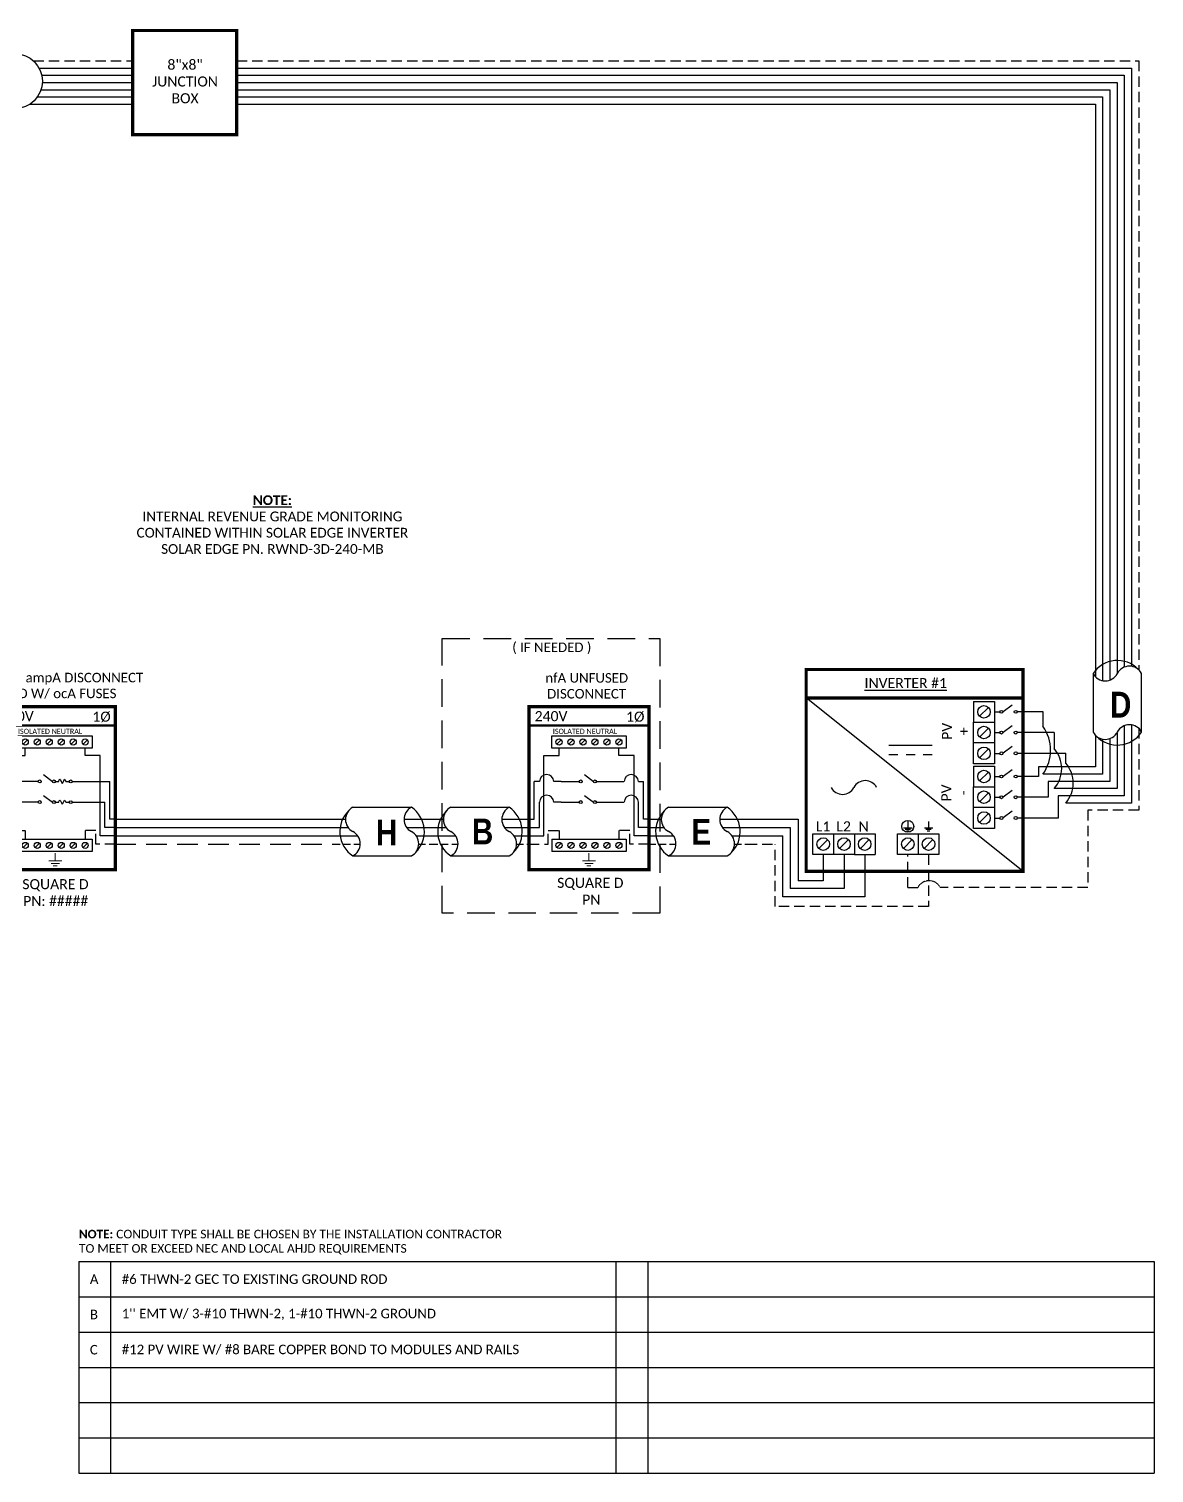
# Model space of a CAD drawing. Header units: feet. Extents: x 7019 to 7633, y 21610 to 22154.
# Drawn here: x 7224 to 7633, y 21611 to 22135 of the extents above; entities that cross this region are included whole.
import ezdxf

# ---------------------------------------------------------------- set-up
doc = ezdxf.new("R2010")
doc.units = ezdxf.units.FT
doc.header["$MEASUREMENT"] = 0
doc.linetypes.add('DASHED', pattern=[0.75, 0.5, -0.25])
doc.linetypes.add('HIDDEN', pattern=[0.375, 0.25, -0.125])
doc.layers.add('TEXT', color=7, linetype='Continuous')
doc.layers.add('Z - TITLEBLOCK TXT', color=7, linetype='Continuous')
doc.styles.add('ONE LINE TXT', font='techb___.ttf')
doc.styles.get("Standard").update_dxf_attribs({"font": 'calibri.ttf'})

# ---------------------------------------------------------------- blocks, each defined once
blk = doc.blocks.new('*U17')
at = {"color": 7, "linetype": 'Continuous'}
for p, q in [((-7.14, 13.31), (-28.39, 13.31)), ((-28.39, -4.31), (-7.14, -4.31))]:
    blk.add_line(p, q, dxfattribs=at)
at = {"color": 7}
for p, q in [((-35.53, 9), (-31.05, 9)), ((-9.81, 9), (0, 9))]:
    blk.add_line(p, q, dxfattribs=at)
at = {"color": 10}
for p, q in [((-35.53, 6), (-30.11, 6)), ((-8.87, 6), (0, 6))]:
    blk.add_line(p, q, dxfattribs=at)
at = {"color": 253}
for p, q in [((-35.53, 3), (-26.66, 3)), ((-5.41, 3), (0, 3))]:
    blk.add_line(p, q, dxfattribs=at)
at = {"color": 92, "linetype": 'HIDDEN', "ltscale": 10}
for p, q in [((-4.48, 0), (0, 0)), ((-35.53, 0), (-25.72, 0))]:
    blk.add_line(p, q, dxfattribs=at)
at = {"color": 7, "linetype": 'Continuous'}
for centre, start, end in [((-22.54, 4.5), 133.9732, 236.4265), ((-12.99, 4.5), 313.9732, 56.4265)]:
    blk.add_arc(centre, 10.58, start, end, dxfattribs=at)
at = {"linetype": 'Continuous'}
for centre, start, end in [((-26.08, 8.91), 117.6639, 242.3361), ((-4.83, 8.91), 117.6639, 242.3361), ((-30.7, 0.09), 297.6639, 62.3361), ((-9.45, 0.09), 297.6639, 62.3361)]:
    blk.add_arc(centre, 4.98, start, end, dxfattribs=at)
blk = doc.blocks.new('*U21')
at = {"color": 7, "linetype": 'Continuous'}
for p, q in [((-7.14, 13.31), (-28.39, 13.31)), ((-28.39, -4.31), (-7.14, -4.31))]:
    blk.add_line(p, q, dxfattribs=at)
at = {"color": 7}
for p, q in [((-35.53, 9), (-31.05, 9)), ((-9.81, 9), (0, 9))]:
    blk.add_line(p, q, dxfattribs=at)
at = {"color": 10}
for p, q in [((-35.53, 6), (-30.11, 6)), ((-8.87, 6), (0, 6))]:
    blk.add_line(p, q, dxfattribs=at)
at = {"color": 253}
for p, q in [((-35.53, 3), (-26.66, 3)), ((-5.41, 3), (0, 3))]:
    blk.add_line(p, q, dxfattribs=at)
at = {"color": 92, "linetype": 'HIDDEN', "ltscale": 10}
for p, q in [((-4.48, 0), (0, 0)), ((-35.53, 0), (-25.72, 0))]:
    blk.add_line(p, q, dxfattribs=at)
at = {"color": 7, "linetype": 'Continuous'}
for centre, start, end in [((-22.54, 4.5), 133.9732, 236.4265), ((-12.99, 4.5), 313.9732, 56.4265)]:
    blk.add_arc(centre, 10.58, start, end, dxfattribs=at)
at = {"linetype": 'Continuous'}
for centre, start, end in [((-26.08, 8.91), 117.6639, 242.3361), ((-4.83, 8.91), 117.6639, 242.3361), ((-30.7, 0.09), 297.6639, 62.3361), ((-9.45, 0.09), 297.6639, 62.3361)]:
    blk.add_arc(centre, 4.98, start, end, dxfattribs=at)
blk = doc.blocks.new('*U22')
at = {"lineweight": 50}
blk.add_line((-43.61, 43.06), (0, 43.06), dxfattribs=at)
at = {"color": 1, "linetype": 'Continuous'}
for p, q in [((-35.27, 34.78), (-35.27, 39.32)), ((-35.27, 39.32), (-8.32, 39.32)), ((-8.32, 39.32), (-8.32, 34.78)), ((-8.32, 34.78), (-35.27, 34.78)), ((-26.07, 25.18), (-22.81, 22.74)), ((-21.73, 22.73), (-20.49, 22.73)), ((-17.94, 22.73), (-16.7, 22.73)), ((-26.07, 17.65), (-22.81, 15.2)), ((-21.73, 15.2), (-20.49, 15.2)), ((-17.94, 15.2), (-16.7, 15.2)), ((-35.27, 1.76), (-8.32, 1.76)), ((-35.27, 1.76), (-35.27, -2.78)), ((-8.32, 1.76), (-8.32, -2.78)), ((-8.32, -2.78), (-35.27, -2.78))]:
    blk.add_line(p, q, dxfattribs=at)
at = {"color": 4, "linetype": 'Continuous'}
for p, q in [((-31.89, 37.83), (-33.46, 36.26)), ((-27.53, 37.83), (-29.11, 36.26)), ((-23.18, 37.83), (-24.76, 36.26)), ((-18.83, 37.83), (-20.41, 36.26)), ((-14.48, 37.83), (-16.06, 36.26)), ((-10.13, 37.83), (-11.7, 36.26)), ((-31.89, 0.28), (-33.46, -1.3)), ((-27.53, 0.28), (-29.11, -1.3)), ((-23.18, 0.28), (-24.76, -1.3)), ((-18.83, 0.28), (-20.41, -1.3)), ((-14.48, 0.28), (-16.06, -1.3)), ((-10.13, 0.28), (-11.7, -1.3))]:
    blk.add_line(p, q, dxfattribs=at)
at = {"color": 253, "linetype": 'Continuous'}
for p, q in [((-38.16, 3), (-38.16, 32.17)), ((-38.16, 32.17), (-32.67, 32.17)), ((-32.67, 32.17), (-32.67, 34.78)), ((-10.92, 32.17), (-10.92, 34.78)), ((-5.43, 32.17), (-10.92, 32.17)), ((-5.43, 3), (-5.43, 32.17)), ((-43.61, 3), (-38.16, 3)), ((0, 3), (-5.43, 3))]:
    blk.add_line(p, q, dxfattribs=at)
at = {"color": 7, "linetype": 'Continuous'}
for p, q in [((-27.97, 22.73), (-41.66, 22.73)), ((-41.66, 9), (-41.66, 22.73)), ((-15.62, 22.73), (-1.93, 22.73)), ((-1.93, 9), (-1.93, 22.73))]:
    blk.add_line(p, q, dxfattribs=at)
at = {"color": 10, "linetype": 'Continuous'}
for p, q in [((-27.97, 15.2), (-39.8, 15.2)), ((-39.8, 6), (-39.8, 15.2)), ((-15.62, 15.2), (-3.79, 15.19)), ((-3.79, 6), (-3.79, 15.2)), ((-43.61, 6), (-39.8, 6)), ((0, 6), (-3.79, 6))]:
    blk.add_line(p, q, dxfattribs=at)
at = {"color": 7}
for p, q in [((-43.61, 9), (-41.66, 9)), ((0, 9), (-1.93, 9))]:
    blk.add_line(p, q, dxfattribs=at)
at = {"color": 92, "linetype": 'HIDDEN', "ltscale": 15}
for p, q in [((-43.61, 0), (-36.58, 0)), ((-36.58, 0), (-36.58, 4.9)), ((-36.58, 4.9), (-32.67, 4.9)), ((-32.67, 4.9), (-32.67, 1.76)), ((-7.01, 4.9), (-10.92, 4.9)), ((-10.92, 4.9), (-10.92, 1.76)), ((-7.01, 0), (-7.01, 4.9)), ((0, 0), (-7.01, 0))]:
    blk.add_line(p, q, dxfattribs=at)
at = {"lineweight": 50, "const_width": 1.19}
blk.add_lwpolyline([(-43.61, -9.34), (-43.61, 49.84), (0, 49.84), (0, -9.34)], close=True, dxfattribs=at)
at = {"color": 92, "linetype": 'Continuous', "lineweight": 5, "ltscale": 0.05, "flags": 128}
for points in [[(-21.8, -3.32), (-21.8, -6.17)], [(-24.14, -6.17), (-19.45, -6.17)], [(-20.27, -7.03), (-23.32, -7.03)], [(-21.08, -7.9), (-22.51, -7.9)]]:
    blk.add_lwpolyline(points, dxfattribs=at)
at = {"color": 4, "linetype": 'Continuous'}
for centre in [(-32.67, 37.05), (-28.32, 37.05), (-23.97, 37.05), (-19.62, 37.05), (-15.27, 37.05), (-10.92, 37.05), (-32.67, -0.51), (-28.32, -0.51), (-23.97, -0.51), (-19.62, -0.51), (-15.27, -0.51), (-10.92, -0.51)]:
    blk.add_circle(centre, 1.11, dxfattribs=at)
at = {"color": 1, "linetype": 'Continuous'}
for centre in [(-27.43, 22.73), (-22.27, 22.73), (-16.16, 22.73), (-27.43, 15.2), (-22.27, 15.2), (-16.16, 15.19)]:
    blk.add_circle(centre, 0.541, dxfattribs=at)
for points in [[(-20.49, 22.73), (-20.12, 23.49), (-19.22, 21.97), (-18.39, 23.49), (-17.94, 22.73)], [(-20.49, 15.2), (-20.12, 15.96), (-19.22, 14.43), (-18.39, 15.96), (-17.94, 15.2)]]:
    blk.add_spline(points, degree=3, dxfattribs=at)
at = {"color": 7}
blk.add_blockref('*U21', (-43.61, 0), dxfattribs=at)
at = {"color": 4, "linetype": 'Continuous'}
blk.add_text('ISOLATED NEUTRAL', height=1.8743, dxfattribs=at).set_placement((-35.32, 39.97))
at = {"color": 1}
for s, width, gutter_width, heights, insert, char_height, attachment_point in [('\\A1;\\pi2.6661;LOCKABLE ampA DISCONNECT \\P\\pi12.722;FUSED W/ ocA FUSES', 71.8931, 92.23, [18.56], (-58.88, 62.16), 3.4544, 1), ('240V', 0.1481, 0.75, [0], (-35.55, 46.4), 3.658, 5), ('1Ø', 0.1481, 0.75, [0], (-4.98, 46.1), 3.658, 5), ('\\A1;\\pi5.5987,t23.887;SQUARE D\\P\\pi5.8899,t24.178;PN: #####', 35.0816, 28.88, [13.54], (-39.35, -12.75), 3.6576, 1)]:
    blk.add_mtext_dynamic_manual_height_columns(s, width=width, gutter_width=gutter_width, heights=heights, dxfattribs=dict(at, insert=insert, char_height=char_height, attachment_point=attachment_point))
blk = doc.blocks.new('unfusedDisconnect')
at = {"lineweight": 50}
blk.add_line((-43.61, 43.06), (0, 43.06), dxfattribs=at)
at = {"color": 1, "linetype": 'Continuous'}
for p, q in [((-35.27, 34.78), (-35.27, 39.32)), ((-35.27, 39.32), (-8.32, 39.32)), ((-8.32, 39.32), (-8.32, 34.78)), ((-8.32, 34.78), (-35.27, 34.78)), ((-31.89, 22.73), (-25.32, 22.73)), ((-23.43, 25.18), (-20.16, 22.74)), ((-19.08, 22.73), (-11.7, 22.73)), ((-23.43, 17.65), (-20.16, 15.2)), ((-31.89, 15.2), (-25.32, 15.2)), ((-19.08, 15.2), (-11.7, 15.19)), ((-35.27, 1.76), (-8.32, 1.76)), ((-35.27, 1.76), (-35.27, -2.78)), ((-8.32, 1.76), (-8.32, -2.78)), ((-8.32, -2.78), (-35.27, -2.78))]:
    blk.add_line(p, q, dxfattribs=at)
at = {"color": 4, "linetype": 'Continuous'}
for p, q in [((-31.89, 37.83), (-33.46, 36.26)), ((-27.53, 37.83), (-29.11, 36.26)), ((-23.18, 37.83), (-24.76, 36.26)), ((-18.83, 37.83), (-20.41, 36.26)), ((-14.48, 37.83), (-16.06, 36.26)), ((-10.13, 37.83), (-11.7, 36.26)), ((-31.89, 0.28), (-33.46, -1.3)), ((-27.53, 0.28), (-29.11, -1.3)), ((-23.18, 0.28), (-24.76, -1.3)), ((-18.83, 0.28), (-20.41, -1.3)), ((-14.48, 0.28), (-16.06, -1.3)), ((-10.13, 0.28), (-11.7, -1.3))]:
    blk.add_line(p, q, dxfattribs=at)
at = {"color": 253, "linetype": 'Continuous'}
for p, q in [((-38.16, 3), (-38.16, 32.17)), ((-38.16, 32.17), (-32.67, 32.17)), ((-32.67, 32.17), (-32.67, 34.78)), ((-10.92, 32.17), (-10.92, 34.78)), ((-5.43, 32.17), (-10.92, 32.17)), ((-5.43, 3), (-5.43, 32.17)), ((-43.61, 3), (-38.16, 3)), ((0, 3), (-5.43, 3))]:
    blk.add_line(p, q, dxfattribs=at)
at = {"color": 7, "linetype": 'Continuous'}
for p, q in [((-41.66, 9), (-41.66, 22.73)), ((-39.8, 22.73), (-41.66, 22.73)), ((-31.89, 22.73), (-34.52, 22.73)), ((-11.7, 22.73), (-9.07, 22.73)), ((-3.79, 22.73), (-1.93, 22.73)), ((-1.93, 9), (-1.93, 22.73))]:
    blk.add_line(p, q, dxfattribs=at)
at = {"color": 10, "linetype": 'Continuous'}
for p, q in [((-39.8, 6), (-39.8, 15.2)), ((-31.89, 15.2), (-34.52, 15.2)), ((-11.7, 15.2), (-9.07, 15.2)), ((-3.79, 6), (-3.79, 15.2)), ((-43.61, 6), (-39.8, 6)), ((0, 6), (-3.79, 6))]:
    blk.add_line(p, q, dxfattribs=at)
at = {"color": 7}
for p, q in [((-43.61, 9), (-41.66, 9)), ((0, 9), (-1.93, 9))]:
    blk.add_line(p, q, dxfattribs=at)
at = {"color": 92, "linetype": 'HIDDEN', "ltscale": 15}
for p, q in [((-43.61, 0), (-36.58, 0)), ((-36.58, 0), (-36.58, 4.9)), ((-36.58, 4.9), (-32.67, 4.9)), ((-32.67, 4.9), (-32.67, 1.76)), ((-7.01, 4.9), (-10.92, 4.9)), ((-10.92, 4.9), (-10.92, 1.76)), ((-7.01, 0), (-7.01, 4.9)), ((0, 0), (-7.01, 0))]:
    blk.add_line(p, q, dxfattribs=at)
at = {"lineweight": 50, "const_width": 1.19}
blk.add_lwpolyline([(-43.61, -9.34), (-43.61, 49.84), (0, 49.84), (0, -9.34)], close=True, dxfattribs=at)
at = {"color": 92, "linetype": 'Continuous', "lineweight": 5, "ltscale": 0.05, "flags": 128}
for points in [[(-21.8, -3.32), (-21.8, -6.17)], [(-24.14, -6.17), (-19.45, -6.17)], [(-20.27, -7.03), (-23.32, -7.03)], [(-21.08, -7.9), (-22.51, -7.9)]]:
    blk.add_lwpolyline(points, dxfattribs=at)
at = {"color": 4, "linetype": 'Continuous'}
for centre in [(-32.67, 37.05), (-28.32, 37.05), (-23.97, 37.05), (-19.62, 37.05), (-15.27, 37.05), (-10.92, 37.05), (-32.67, -0.51), (-28.32, -0.51), (-23.97, -0.51), (-19.62, -0.51), (-15.27, -0.51), (-10.92, -0.51)]:
    blk.add_circle(centre, 1.11, dxfattribs=at)
at = {"color": 1, "linetype": 'Continuous'}
for centre in [(-24.78, 22.73), (-19.62, 22.73), (-24.78, 15.2), (-19.62, 15.2)]:
    blk.add_circle(centre, 0.541, dxfattribs=at)
at = {"color": 7, "linetype": 'Continuous'}
for centre in [(-37.16, 22.58), (-6.43, 22.58)]:
    blk.add_arc(centre, 2.64, 3.2819, 176.7181, dxfattribs=at)
at = {"color": 10, "linetype": 'Continuous'}
for centre in [(-37.16, 15.04), (-6.43, 15.04)]:
    blk.add_arc(centre, 2.64, 3.2819, 176.7181, dxfattribs=at)
at = {"color": 4, "linetype": 'Continuous'}
blk.add_text('ISOLATED NEUTRAL', height=1.8743, dxfattribs=at).set_placement((-34.91, 39.97))
at = {"color": 1}
for s, width, gutter_width, heights, insert, char_height, attachment_point in [('\\A1;\\pi17.559;nfA UNFUSED\\P\\pi18.229;DISCONNECT', 64.922, 0, [11.89], (-55.21, 62.04), 3.4544, 1), ('240V', 0.1481, 0.75, [0], (-35.55, 46.4), 3.658, 5), ('1Ø', 0.1481, 0.75, [0], (-4.98, 46.1), 3.658, 5), ('\\A1;\\pi13.903,t32.191;SQUARE D\\P\\pi22.981,t41.269;PN', 51.6906, 0.203, [45.94], (-47.25, -12.27), 3.6576, 1)]:
    blk.add_mtext_dynamic_manual_height_columns(s, width=width, gutter_width=gutter_width, heights=heights, dxfattribs=dict(at, insert=insert, char_height=char_height, attachment_point=attachment_point))
blk = doc.blocks.new('*U19')
at = {"color": 10, "linetype": 'DASHED', "ltscale": 20}
blk.add_lwpolyline([(-75.05, 74.56), (3.97, 74.56), (3.97, -25.17), (-75.05, -25.17)], close=True, dxfattribs=at)
at = {"color": 7}
for name, p in [('unfusedDisconnect', (0, 0)), ('*U17', (-43.61, 0))]:
    blk.add_blockref(name, p, dxfattribs=at)
at = {"color": 10, "insert": (-50.86, 73.16), "char_height": 3.4544, "attachment_point": 1}
blk.add_mtext_dynamic_manual_height_columns('\\A1;\\pi1.2092;( IF NEEDED )', width=30.7523, gutter_width=0, heights=[6.58], dxfattribs=at)
at = {"color": 1, "linetype": 'Continuous', "insert": (-64.3, 9.22), "char_height": 9.3833, "attachment_point": 1, "style": 'ONE LINE TXT'}
blk.add_mtext_dynamic_manual_height_columns('{\\W1;\\C256;B}', width=0.1385, gutter_width=2.13, heights=[0], dxfattribs=at)
blk = doc.blocks.new('*T18')
at = {"linetype": 'ByBlock', "lineweight": -2, "transparency": 16777216}
for p, q in [((0, 0), (390.51, 0)), ((0, 0), (0, -76.8)), ((11.58, 0), (11.58, -76.8)), ((195.1, 0), (195.1, -76.8)), ((206.68, 0), (206.68, -76.8)), ((390.51, 0), (390.51, -76.8)), ((0, -12.8), (390.51, -12.8)), ((0, -25.61), (390.51, -25.61)), ((0, -38.41), (390.51, -38.41)), ((0, -51.22), (390.51, -51.22)), ((0, -64.02), (390.51, -64.02)), ((0, -76.8), (390.51, -76.8))]:
    blk.add_line(p, q, dxfattribs=at)
at = {"color": 0, "linetype": 'Continuous', "transparency": 16777216, "char_height": 3.4544, "attachment_point": 4}
for s, insert, width in [('{\\fCalibri|b0|i0|c0;A', (4.06, -6.4), 3.4544), ('{\\fCalibri|b0|i0|c0;#6 THWN-2 GEC TO EXISTING GROUND ROD', (15.65, -6.4), 175.3856), ('{\\fCalibri|b0|i0|c0;', (199.16, -6.4), 3.4544), ('{\\fCalibri|b0|i0|c0;', (210.74, -6.4), 175.7027), ('{\\fCalibri|b0|i0|c0;B', (4.06, -19.21), 3.4544), ("{\\fCalibri|b0|i0|c0;1'' EMT W/ 3-#10 THWN-2, 1-#10 THWN-2 GROUND", (15.65, -19.21), 175.3856), ('{\\fCalibri|b0|i0|c0;', (199.16, -19.21), 3.4544), ('{\\fCalibri|b0|i0|c0;', (210.74, -19.21), 175.7027), ('{\\fCalibri|b0|i0|c0;C', (4.06, -32.01), 3.4544), ('{\\fCalibri|b0|i0|c0;#12 PV WIRE W/ #8 BARE COPPER BOND TO MODULES AND RAILS', (15.65, -32.01), 175.3856), ('{\\fCalibri|b0|i0|c0;', (199.16, -32.01), 3.4544), ('{\\fCalibri|b0|i0|c0;', (210.74, -32.01), 175.7027), ('{\\fCalibri|b0|i0|c0;', (4.06, -44.82), 3.4544), ('{\\fCalibri|b0|i0|c0;', (15.65, -44.82), 175.3856), ('{\\fCalibri|b0|i0|c0;', (199.16, -44.82), 3.4544), ('{\\fCalibri|b0|i0|c0;', (210.74, -44.82), 175.7027), ('{\\fCalibri|b0|i0|c0;', (4.06, -57.62), 3.4544), ('{\\fCalibri|b0|i0|c0;', (15.65, -57.62), 175.3856), ('{\\fCalibri|b0|i0|c0;', (199.16, -57.62), 3.4544), ('{\\fCalibri|b0|i0|c0;', (210.74, -57.62), 175.7027), ('{\\fCalibri|b0|i0|c0;', (4.06, -70.41), 3.4544), ('{\\fCalibri|b0|i0|c0;', (15.65, -70.41), 175.3856), ('{\\fCalibri|b0|i0|c0;', (199.16, -70.41), 3.4544), ('{\\fCalibri|b0|i0|c0;', (210.74, -70.41), 175.7027)]:
    blk.add_mtext(s, dxfattribs=dict(at, insert=insert, width=width))
blk = doc.blocks.new('8x8box')
at = {"lineweight": 50, "const_width": 1.19}
blk.add_lwpolyline([(37.78, 0), (0, 0), (0, 37.78), (37.78, 37.78)], close=True, dxfattribs=at)
at = {"color": 1, "insert": (19.03, 19.26), "char_height": 3.6576, "attachment_point": 5}
blk.add_mtext_dynamic_manual_height_columns('8"x8"  JUNCTION BOX ', width=0.4767, gutter_width=7.17, heights=[0], dxfattribs=at)
blk = doc.blocks.new('*U26')
at = {"color": 7}
blk.add_line((-79.14, 9), (0, 9), dxfattribs=at)
at = {"color": 10}
blk.add_line((-79.14, 6), (0, 6), dxfattribs=at)
at = {"color": 253}
blk.add_line((-79.14, 3), (0, 3), dxfattribs=at)
at = {"color": 92, "linetype": 'DASHED', "ltscale": 15}
blk.add_line((-79.14, 0), (0, 0), dxfattribs=at)
at = {"color": 1, "insert": (-22.08, 115.96), "char_height": 3.5433, "attachment_point": 5}
blk.add_mtext_dynamic_manual_height_columns('{\\fCalibri|b1|i0|c0|p34;\\LNOTE:\\P}INTERNAL REVENUE GRADE MONITORING\\PCONTAINED WITHIN SOLAR EDGE INVERTER\\PSOLAR EDGE PN. RWND-3D-240-MB', width=99.534, gutter_width=7.17, heights=[0], dxfattribs=at)

msp = doc.modelspace()

# ---------------------------------------------------------------- linework, layer by layer
at = {"color": 10, "linetype": 'Continuous'}
for p, q in [((7227.8, 22120.71), (7261.79, 22120.71)), ((7299.57, 22120.71), (7624.48, 22120.71)), ((7624.48, 22120.71), (7624.48, 21903.51)), ((7228.98, 22115.47), (7261.79, 22115.47)), ((7299.57, 22115.47), (7619.23, 22115.47)), ((7619.23, 22115.47), (7619.23, 21900.71)), ((7227.19, 22110.23), (7261.79, 22110.23)), ((7299.57, 22110.23), (7613.99, 22110.23)), ((7613.99, 22110.23), (7613.99, 21898.32)), ((7592.35, 21886.99), (7582.97, 21886.99)), ((7592.35, 21881.73), (7592.35, 21886.99)), ((7624.48, 21882.26), (7624.48, 21853.88)), ((7596.4, 21879.46), (7582.97, 21879.46)), ((7596.4, 21879.46), (7596.4, 21873.63)), ((7613.99, 21877.08), (7613.99, 21864.36)), ((7619.23, 21879.46), (7619.23, 21859.12)), ((7600.59, 21871.92), (7582.97, 21871.92)), ((7600.59, 21868.39), (7600.59, 21871.98)), ((7613.99, 21864.36), (7592.35, 21864.36)), ((7619.23, 21859.12), (7596.4, 21859.12)), ((7624.48, 21853.88), (7600.59, 21853.88)), ((7484.8, 21845), (7500.56, 21845)), ((7500.56, 21845), (7500.56, 21822.81)), ((7520.09, 21835.21), (7520.09, 21822.81)), ((7520.09, 21822.81), (7500.56, 21822.81))]:
    msp.add_line(p, q, dxfattribs=at)
at = {"color": 7, "linetype": 'Continuous'}
for p, q in [((7228.76, 22118.09), (7261.79, 22118.09)), ((7299.57, 22118.09), (7621.85, 22118.09)), ((7621.85, 22118.09), (7621.85, 21903.19)), ((7228.49, 22112.85), (7261.79, 22112.85)), ((7299.57, 22112.85), (7616.61, 22112.85)), ((7616.61, 22112.85), (7616.61, 21898.52)), ((7224.5, 22107.61), (7261.79, 22107.61)), ((7299.57, 22107.61), (7611.37, 22107.61)), ((7611.37, 22107.61), (7611.37, 21899.73)), ((7610.52, 21900.9), (7610.52, 21879.65)), ((7628.15, 21879.65), (7628.15, 21900.9)), ((7585.11, 21829.04), (7506.34, 21892.06)), ((7611.37, 21878.49), (7611.37, 21866.99)), ((7616.61, 21877.28), (7616.61, 21861.74)), ((7621.85, 21881.94), (7621.85, 21856.5)), ((7552.16, 21874.81), (7536.39, 21874.81)), ((7539.69, 21871.4), (7536.39, 21871.4)), ((7545.92, 21871.4), (7542.63, 21871.4)), ((7552.16, 21871.4), (7548.87, 21871.4)), ((7611.37, 21866.99), (7590.7, 21866.99)), ((7590.7, 21866.99), (7590.7, 21863.51)), ((7590.7, 21863.51), (7582.97, 21863.51)), ((7616.61, 21861.74), (7594.28, 21861.74)), ((7594.28, 21861.74), (7594.28, 21855.98)), ((7594.28, 21855.98), (7582.97, 21855.98)), ((7621.85, 21856.5), (7597.86, 21856.5)), ((7597.86, 21856.5), (7597.86, 21848.44)), ((7484.8, 21848), (7503.5, 21848)), ((7503.5, 21848), (7503.5, 21825.62)), ((7597.86, 21848.44), (7582.97, 21848.44)), ((7512.55, 21835.21), (7512.55, 21825.62)), ((7512.55, 21825.62), (7503.5, 21825.62))]:
    msp.add_line(p, q, dxfattribs=at)
at = {"color": 1, "linetype": 'Continuous'}
for p, q in [((7567.15, 21890.76), (7574.69, 21890.76)), ((7567.15, 21890.76), (7567.15, 21883.22)), ((7574.69, 21890.76), (7574.69, 21883.22)), ((7581.12, 21889.45), (7577.85, 21887.01)), ((7567.15, 21868.16), (7567.15, 21883.22)), ((7567.15, 21883.22), (7574.69, 21883.22)), ((7567.15, 21868.16), (7567.15, 21883.22)), ((7574.69, 21886.99), (7576.73, 21886.99)), ((7574.69, 21883.22), (7574.69, 21868.16)), ((7574.69, 21883.22), (7574.69, 21875.69)), ((7574.69, 21879.46), (7576.73, 21879.46)), ((7581.12, 21881.92), (7577.85, 21879.48)), ((7574.69, 21875.69), (7567.15, 21875.69)), ((7574.69, 21871.92), (7576.73, 21871.92)), ((7581.12, 21874.38), (7577.85, 21871.94)), ((7574.69, 21868.16), (7567.15, 21868.16)), ((7567.15, 21867.28), (7574.69, 21867.28)), ((7567.15, 21867.28), (7567.15, 21859.74)), ((7574.69, 21867.28), (7574.69, 21859.74)), ((7574.69, 21863.51), (7576.73, 21863.51)), ((7581.12, 21865.97), (7577.85, 21863.53)), ((7567.15, 21844.67), (7567.15, 21859.74)), ((7567.15, 21859.74), (7574.69, 21859.74)), ((7574.69, 21859.74), (7574.69, 21852.21)), ((7574.69, 21855.98), (7576.73, 21855.98)), ((7581.12, 21858.44), (7577.85, 21855.99)), ((7574.69, 21852.21), (7567.15, 21852.21)), ((7574.69, 21852.21), (7574.69, 21844.67)), ((7581.12, 21850.9), (7577.85, 21848.46)), ((7574.69, 21848.44), (7576.73, 21848.44)), ((7508.79, 21842.74), (7523.86, 21842.74)), ((7508.79, 21835.21), (7508.79, 21842.74)), ((7508.79, 21842.74), (7516.32, 21842.74)), ((7516.32, 21842.74), (7516.32, 21835.21)), ((7523.86, 21842.74), (7523.86, 21835.21)), ((7523.86, 21842.74), (7531.39, 21842.74)), ((7531.39, 21842.74), (7531.39, 21835.21)), ((7539.49, 21842.74), (7554.56, 21842.74)), ((7539.49, 21835.21), (7539.49, 21842.74)), ((7539.49, 21842.74), (7547.03, 21842.74)), ((7547.03, 21842.74), (7547.03, 21835.21)), ((7554.56, 21842.74), (7554.56, 21835.21)), ((7574.69, 21844.67), (7567.15, 21844.67)), ((7523.86, 21835.21), (7508.79, 21835.21)), ((7523.86, 21835.21), (7531.39, 21835.21)), ((7554.56, 21835.21), (7539.49, 21835.21))]:
    msp.add_line(p, q, dxfattribs=at)
at = {"color": 4, "linetype": 'Continuous'}
for p, q in [((7572.53, 21888.6), (7569.31, 21885.38)), ((7572.53, 21881.06), (7569.31, 21877.85)), ((7572.53, 21873.53), (7569.31, 21870.32)), ((7572.53, 21865.12), (7569.31, 21861.9)), ((7572.53, 21857.58), (7569.31, 21854.37)), ((7572.53, 21850.05), (7569.31, 21846.83)), ((7514.16, 21840.58), (7510.95, 21837.37)), ((7521.7, 21840.58), (7518.48, 21837.37)), ((7529.23, 21840.58), (7526.02, 21837.37)), ((7544.87, 21840.58), (7541.65, 21837.37)), ((7552.4, 21840.58), (7549.19, 21837.37))]:
    msp.add_line(p, q, dxfattribs=at)
at = {"color": 92, "linetype": 'HIDDEN', "ltscale": 15}
for p, q in [((7627.1, 21881.02), (7627.1, 21851.26)), ((7627.1, 21851.26), (7608.59, 21851.26)), ((7608.59, 21851.26), (7608.59, 21823.17)), ((7484.8, 21839), (7495.15, 21839)), ((7495.15, 21816.3), (7495.15, 21839)), ((7543.26, 21823.17), (7543.26, 21835.21)), ((7550.8, 21835.21), (7550.8, 21816.3)), ((7543.26, 21823.17), (7546.86, 21823.17)), ((7608.59, 21823.17), (7555.1, 21823.17)), ((7550.8, 21816.3), (7495.15, 21816.3))]:
    msp.add_line(p, q, dxfattribs=at)
at = {"color": 253, "linetype": 'Continuous'}
for p, q in [((7484.8, 21842), (7497.89, 21842)), ((7497.89, 21819.84), (7497.89, 21842)), ((7527.62, 21835.21), (7527.62, 21819.84)), ((7527.62, 21819.84), (7497.89, 21819.84))]:
    msp.add_line(p, q, dxfattribs=at)
at = {"color": 7, "lineweight": 50, "const_width": 1.19}
msp.add_lwpolyline([(7506.34, 21829.04), (7506.34, 21902.35), (7585.11, 21902.35), (7585.11, 21829.04)], close=True, dxfattribs=at)
at = {"lineweight": 50, "const_width": 1.19}
msp.add_lwpolyline([(7506.34, 21892.06), (7506.34, 21902.35), (7585.11, 21902.35), (7585.11, 21892.06)], close=True, dxfattribs=at)
at = {"color": 92, "linetype": 'Continuous', "flags": 128}
for points in [[(7543.26, 21847.15), (7543.26, 21844.85)], [(7550.8, 21847.15), (7550.79, 21844.85)], [(7541.72, 21844.85), (7544.8, 21844.85)], [(7544.26, 21844.28), (7542.26, 21844.28)], [(7543.73, 21843.71), (7542.79, 21843.71)], [(7549.26, 21844.85), (7552.33, 21844.85)], [(7551.8, 21844.28), (7549.79, 21844.28)], [(7551.27, 21843.71), (7550.32, 21843.71)]]:
    msp.add_lwpolyline(points, dxfattribs=at)
at = {"color": 7, "linetype": 'Continuous'}
msp.add_circle((7218.96, 22115.97), 10.03, dxfattribs=at)
at = {"color": 4, "linetype": 'Continuous'}
for centre in [(7570.92, 21886.99), (7570.92, 21879.46), (7570.92, 21871.92), (7570.92, 21863.51), (7570.92, 21855.98), (7570.92, 21848.44), (7512.55, 21838.97), (7520.09, 21838.97), (7527.62, 21838.97), (7543.26, 21838.97), (7550.8, 21838.97)]:
    msp.add_circle(centre, 2.27, dxfattribs=at)
at = {"color": 1, "linetype": 'Continuous'}
for centre in [(7577.27, 21886.99), (7582.43, 21886.99), (7577.27, 21879.46), (7582.43, 21879.46), (7577.27, 21871.92), (7582.43, 21871.92), (7577.27, 21863.51), (7582.43, 21863.51), (7577.27, 21855.98), (7582.43, 21855.98), (7577.27, 21848.44), (7582.43, 21848.44)]:
    msp.add_circle(centre, 0.541, dxfattribs=at)
at = {"color": 92, "linetype": 'Continuous'}
msp.add_circle((7543.26, 21845.41), 2.17, dxfattribs=at)
at = {"color": 7, "linetype": 'Continuous'}
for centre, start, end in [((7619.34, 21895.05), 43.9732, 146.4265), ((7619.34, 21885.5), 223.9732, 326.4265)]:
    msp.add_arc(centre, 10.58, start, end, dxfattribs=at)
at = {"linetype": 'Continuous'}
for centre, radius, start, end in [((7623.74, 21898.59), 4.98, 27.6639, 152.3361), ((7614.93, 21903.21), 4.98, 207.6639, 332.3361), ((7623.74, 21877.34), 4.98, 27.6639, 152.3361), ((7614.93, 21881.96), 4.98, 207.6639, 332.3361), ((7527.81, 21857.36), 4.65, 27.6639, 152.3361), ((7519.57, 21861.67), 4.65, 207.6639, 332.3361)]:
    msp.add_arc(centre, radius, start, end, dxfattribs=at)
at = {"color": 10, "linetype": 'Continuous'}
for centre, radius, start, end in [((7580.1, 21873.05), 15.01, 324.6607, 35.3393), ((7588.11, 21866.38), 11.02, 318.8055, 41.1945), ((7592.3, 21861.13), 11.02, 318.8055, 41.1945)]:
    msp.add_arc(centre, radius, start, end, dxfattribs=at)
at = {"color": 92, "linetype": 'HIDDEN', "ltscale": 0.3}
msp.add_arc((7550.98, 21821.01), 4.65, 27.6639, 152.3361, dxfattribs=at)
at = {"layer": 'TEXT', "color": 92, "linetype": 'HIDDEN', "ltscale": 15}
for p, q in [((7225.77, 22123.34), (7261.79, 22123.34)), ((7299.57, 22123.34), (7627.1, 22123.34)), ((7627.1, 22123.34), (7627.1, 21902.26))]:
    msp.add_line(p, q, dxfattribs=at)

# ---------------------------------------------------------------- block references
at = {"color": 7}
for name, p in [('8x8box', (7261.79, 22096.58)), ('*U26', (7334.6, 21839)), ('*U19', (7449.27, 21839)), ('*U22', (7255.46, 21839)), ('*U17', (7370.13, 21839)), ('*U17', (7484.8, 21839))]:
    msp.add_blockref(name, p, dxfattribs=at)
msp.add_blockref('*T18', (7242.19, 21687.39))

# ---------------------------------------------------------------- texts
at = {"color": 1, "linetype": 'Continuous'}
msp.add_text('%%UINVERTER #1', height=3.6576, dxfattribs=at).set_placement((7527.55, 21895.61))
at = {"color": 1, "linetype": 'Continuous', "char_height": 9.3833, "attachment_point": 1, "style": 'ONE LINE TXT'}
for s, insert in [('{\\W1;\\C256;D}', (7616.67, 21894.28)), ('{\\W1;\\C256;E}', (7464.65, 21848.13))]:
    msp.add_mtext_dynamic_manual_height_columns(s, width=0.1385, gutter_width=2.13, heights=[0], dxfattribs=dict(at, insert=insert))
at = {"color": 1, "char_height": 3.658, "attachment_point": 5, "rotation": 90}
for s, width, insert in [('PV +', 2.8378, (7560.53, 21879.92)), ('PV -', 2.8013, (7560.3, 21857.54))]:
    msp.add_mtext_dynamic_manual_height_columns(s, width=width, gutter_width=0.75, heights=[0], dxfattribs=dict(at, insert=insert))
at = {"color": 1, "attachment_point": 5}
for s, insert, char_height in [('L1', (7512.5, 21845.38), 3.658), ('L2', (7519.96, 21845.41), 3.658), ('N', (7527.21, 21845.36), 3.66)]:
    msp.add_mtext_dynamic_manual_height_columns(s, width=0.1481, gutter_width=0.75, heights=[0], dxfattribs=dict(at, insert=insert, char_height=char_height))
at = {"color": 10, "insert": (7242.28, 21698.93), "char_height": 3.10896, "attachment_point": 1}
msp.add_mtext_dynamic_manual_height_columns('\\A1;{\\fCalibri|b1|i0|c0|p34;NOTE:} {\\A0;\\H1.0052x;CONDUIT TYPE SHALL BE CHOSEN BY THE INSTALLATION CONTRACTOR\\PTO MEET OR EXCEED NEC AND LOCAL AHJD REQUIREMENTS}', width=164.3528, gutter_width=0, heights=[9.89], dxfattribs=at)
at = {"layer": 'Z - TITLEBLOCK TXT', "color": 1, "linetype": 'Continuous', "insert": (7350.11, 21847.88), "char_height": 9.3833, "attachment_point": 1, "style": 'ONE LINE TXT'}
msp.add_mtext_dynamic_manual_height_columns('{\\W1;\\C256;H}', width=0.1385, gutter_width=2.13, heights=[0], dxfattribs=at)

doc.saveas('drawing.dxf')
